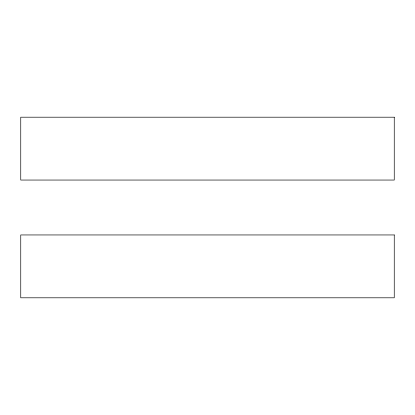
<?xml version="1.0" encoding="UTF-8"?>
<svg xmlns="http://www.w3.org/2000/svg" width="415" height="415" viewBox="0 0 415 415"><rect width="100%" height="100%" fill="white"/><g stroke="black" fill="none" stroke-linecap="round" stroke-linejoin="round"><path stroke-width="0.62" d="M394.25 117.196L20.75 117.196L20.75 180.048L394.25 180.048L394.25 117.196M394.25 234.952L20.75 234.952L20.75 297.804L394.25 297.804L394.25 234.952"/></g></svg>
